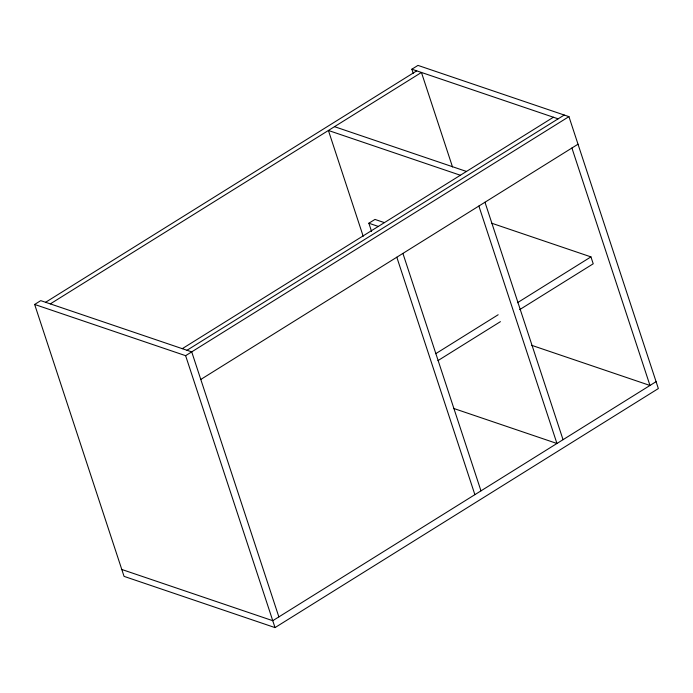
<?xml version="1.0" encoding="UTF-8"?>
<svg xmlns="http://www.w3.org/2000/svg" width="693" height="693" viewBox="0 0 693 693"><rect width="100%" height="100%" fill="white"/><g stroke="black" fill="none" stroke-linecap="round" stroke-linejoin="round"><path stroke-width="1.04" d="M413.227 73.311L411.876 69.205L417.974 65.402L568.944 116.632L658.35 388.556L275.026 627.598L124.056 576.368L34.65 304.444L40.748 300.641L191.718 351.871L278.863 616.9M45.599 302.287L416.727 70.851M50.32 303.889L421.439 72.453L452.512 166.961M371.569 231.445L368.867 223.224L374.965 219.421L384.398 222.626M182.285 348.666L553.412 117.23M187.006 350.268L564.223 115.029M34.65 304.444L185.62 355.674L568.944 116.632M200.788 379.452L578.014 144.213M435.698 353.707L498.163 314.752M517.454 302.72L590.947 256.886L593.217 263.79L519.724 309.615M437.967 360.603L500.433 321.647M656.08 381.661L272.765 620.703L121.786 569.473M411.876 69.205L558.125 118.832M334.502 126.663L466.476 171.448M460.377 175.251L328.404 130.466L363.193 236.278M491.9 223.285L590.947 256.886M368.867 223.224L378.3 226.429M531.652 345.313L649.982 385.464L571.916 148.016M453.456 408.368L556.947 443.485L478.88 206.038M484.979 202.235L563.045 439.683M402.91 253.413L480.977 490.861M396.812 257.216L474.878 494.663M185.62 355.674L275.026 627.598"/></g></svg>
